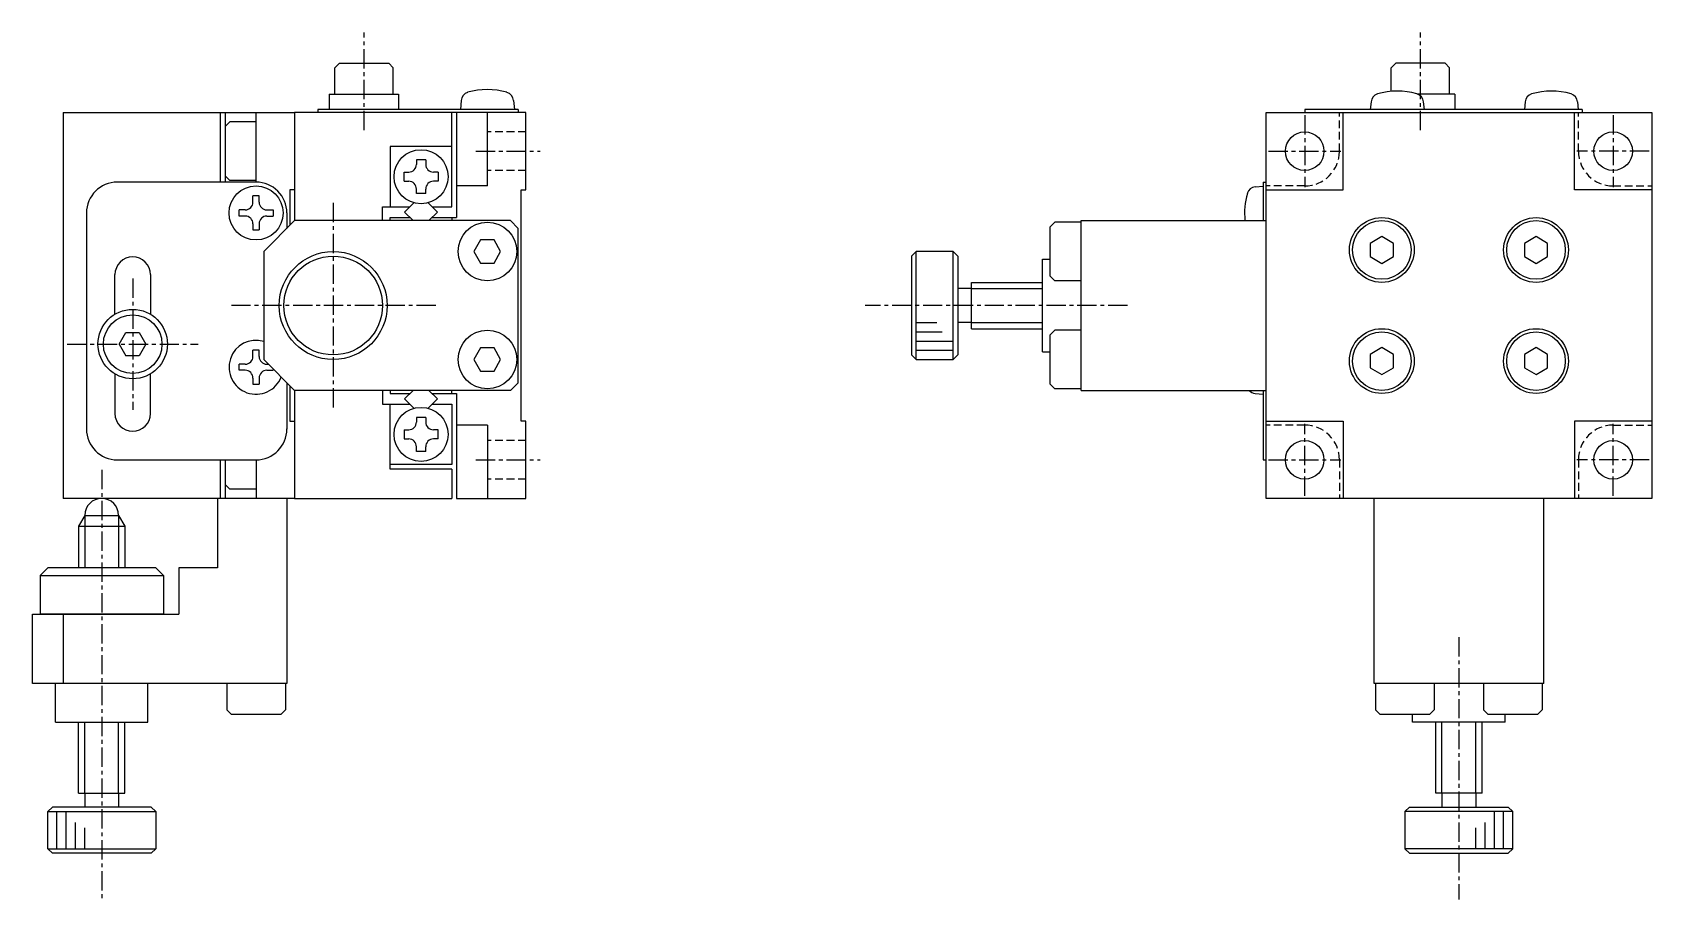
# Model space of a CAD drawing. Extents: x 157 to 386, y -47 to 130.
# Drawn here: x 280.6 to 385.6, y 8 to 64.2 of the extents above; entities that cross this region are included whole.
import ezdxf

# ---------------------------------------------------------------- set-up
doc = ezdxf.new("R2010")
doc.units = 0
doc.linetypes.add('CENTER', pattern=[2, 1.25, -0.25, 0.25, -0.25])
doc.linetypes.add('DASHED', pattern=[0.75, 0.5, -0.25])
doc.layers.get('0').update_dxf_attribs({"linetype": 'CONTINUOUS'})
doc.layers.add('CENTER', color=1, linetype='CENTER')

msp = doc.modelspace()

# ---------------------------------------------------------------- linework, layer by layer
at = {"color": 7, "linetype": 'CONTINUOUS'}
for p, q in [((300.54, 62.18), (300.24, 61.88)), ((300.54, 62.18), (303.74, 62.18)), ((303.74, 62.18), (304.04, 61.88)), ((369.04, 62.18), (368.74, 61.88)), ((372.24, 62.18), (369.04, 62.18)), ((372.24, 62.18), (372.54, 61.88)), ((300.24, 60.18), (300.24, 61.88)), ((304.04, 60.18), (304.04, 61.88)), ((368.74, 60.36), (368.74, 61.88)), ((372.54, 60.18), (372.54, 61.88)), ((299.89, 60.18), (299.89, 59.18)), ((299.89, 60.18), (304.38, 60.18)), ((304.38, 60.18), (304.38, 59.18)), ((372.88, 60.18), (370.46, 60.18)), ((372.88, 60.18), (372.88, 59.18)), ((282.64, 58.98), (297.64, 58.98)), ((282.64, 58.98), (282.64, 33.98)), ((292.84, 54.48), (292.84, 58.98)), ((293.14, 58.98), (293.14, 54.48)), ((295.14, 54.48), (295.14, 58.98)), ((297.64, 58.98), (297.64, 51.98)), ((312.64, 58.98), (297.64, 58.98)), ((297.64, 58.98), (297.64, 53.98)), ((312.14, 59.18), (299.14, 59.18)), ((299.14, 59.18), (299.14, 58.98)), ((307.84, 52.88), (307.84, 58.98)), ((308.14, 58.98), (308.14, 52.18)), ((308.44, 59.77), (308.39, 59.18)), ((310.14, 54.23), (310.14, 58.98)), ((311.83, 59.77), (311.89, 59.18)), ((312.14, 59.18), (312.14, 58.98)), ((312.64, 53.98), (312.64, 58.98)), ((360.64, 33.98), (360.64, 58.98)), ((360.64, 58.98), (385.64, 58.98)), ((363.14, 59.18), (363.14, 58.98)), ((365.64, 53.98), (365.64, 58.98)), ((367.44, 59.69), (367.39, 59.18)), ((370.83, 59.67), (370.88, 59.18)), ((377.44, 59.69), (377.39, 59.18)), ((380.64, 53.98), (380.64, 58.98)), ((380.83, 59.67), (380.88, 59.18)), ((381.14, 59.18), (381.14, 58.98)), ((385.64, 58.98), (385.64, 33.98)), ((293.14, 58.08), (293.44, 58.38)), ((295.14, 58.38), (293.44, 58.38)), ((307.84, 56.78), (303.84, 56.78)), ((303.84, 56.78), (303.84, 52.88)), ((306.14, 55.93), (305.54, 55.93)), ((305.54, 55.93), (305.54, 55.63)), ((306.14, 55.93), (306.14, 55.63)), ((293.14, 54.88), (293.44, 54.58)), ((304.74, 55.13), (305.04, 55.13)), ((304.74, 54.53), (304.74, 55.13)), ((306.94, 55.13), (306.64, 55.13)), ((306.94, 55.13), (306.94, 54.53)), ((295.14, 54.48), (286.14, 54.48)), ((295.14, 54.58), (293.44, 54.58)), ((294.94, 53.18), (294.94, 53.58)), ((295.34, 53.58), (294.94, 53.58)), ((295.34, 53.18), (295.34, 53.58)), ((297.34, 53.98), (297.34, 51.68)), ((297.64, 53.98), (297.34, 53.98)), ((304.74, 54.53), (305.04, 54.53)), ((305.54, 53.73), (305.54, 54.03)), ((306.14, 53.73), (305.54, 53.73)), ((306.14, 53.73), (306.14, 54.03)), ((306.94, 54.53), (306.64, 54.53)), ((310.14, 54.23), (308.14, 54.23)), ((312.34, 53.98), (312.64, 53.98)), ((312.34, 38.98), (312.34, 53.98)), ((359.94, 54.18), (360.44, 54.22)), ((360.44, 54.48), (360.64, 54.48)), ((360.64, 53.98), (365.64, 53.98)), ((385.64, 53.98), (380.64, 53.98)), ((294.44, 52.68), (294.04, 52.68)), ((294.04, 52.28), (294.04, 52.68)), ((295.84, 52.68), (296.24, 52.68)), ((296.24, 52.68), (296.24, 52.28)), ((303.34, 51.98), (303.34, 52.88)), ((303.34, 52.88), (305.12, 52.88)), ((304.77, 52.53), (305.38, 53.14)), ((305.32, 51.98), (304.77, 52.53)), ((306.29, 53.14), (306.9, 52.53)), ((306.9, 52.53), (306.35, 51.98)), ((306.55, 52.88), (307.84, 52.88)), ((284.14, 52.48), (284.14, 38.48)), ((294.44, 52.28), (294.04, 52.28)), ((294.94, 51.78), (294.94, 51.38)), ((295.34, 51.78), (295.34, 51.38)), ((295.64, 49.98), (297.64, 51.98)), ((295.84, 52.28), (296.24, 52.28)), ((297.14, 52.48), (297.14, 51.48)), ((311.64, 51.98), (297.64, 51.98)), ((303.84, 51.98), (303.84, 52.18)), ((303.84, 52.18), (305.12, 52.18)), ((306.55, 52.18), (308.14, 52.18)), ((307.84, 52.18), (307.84, 51.98)), ((312.14, 51.48), (311.64, 51.98)), ((312.14, 41.48), (312.14, 51.48)), ((346.64, 51.58), (346.94, 51.88)), ((346.64, 48.38), (346.64, 51.58)), ((348.64, 51.88), (346.94, 51.88)), ((348.64, 51.98), (360.64, 51.98)), ((348.64, 40.98), (348.64, 51.98)), ((294.94, 51.38), (295.34, 51.38)), ((309.7, 50.73), (309.27, 49.98)), ((310.57, 50.73), (309.7, 50.73)), ((311, 49.98), (310.57, 50.73)), ((368.14, 50.95), (367.39, 50.51)), ((367.39, 50.51), (367.39, 49.65)), ((368.89, 50.51), (368.14, 50.95)), ((368.89, 49.65), (368.89, 50.51)), ((378.14, 50.95), (377.39, 50.51)), ((377.39, 50.51), (377.39, 49.65)), ((378.89, 50.51), (378.14, 50.95)), ((378.89, 49.65), (378.89, 50.51)), ((295.64, 49.98), (295.64, 42.98)), ((309.27, 49.98), (309.7, 49.23)), ((310.57, 49.23), (311, 49.98)), ((337.64, 49.68), (337.94, 49.98)), ((337.64, 49.68), (337.64, 43.28)), ((340.34, 49.98), (337.94, 49.98)), ((340.34, 49.98), (340.64, 49.68)), ((340.64, 49.68), (340.64, 43.28)), ((346.14, 49.48), (346.64, 49.48)), ((346.14, 43.48), (346.14, 49.48)), ((367.39, 49.65), (368.14, 49.21)), ((368.14, 49.21), (368.89, 49.65)), ((377.39, 49.65), (378.14, 49.21)), ((378.14, 49.21), (378.89, 49.65)), ((285.99, 45.91), (285.99, 48.48)), ((288.29, 48.48), (288.29, 45.91)), ((309.7, 49.23), (310.57, 49.23)), ((346.64, 48.38), (346.94, 48.08)), ((341.54, 47.58), (340.64, 47.58)), ((341.54, 47.98), (346.14, 47.98)), ((341.54, 44.98), (341.54, 47.98)), ((348.64, 48.08), (346.94, 48.08)), ((341.54, 45.38), (340.64, 45.38)), ((286.27, 43.98), (286.7, 44.73)), ((286.7, 44.73), (287.57, 44.73)), ((287.57, 44.73), (288, 43.98)), ((341.54, 44.98), (346.14, 44.98)), ((346.64, 44.58), (346.94, 44.88)), ((346.64, 41.38), (346.64, 44.58)), ((348.64, 44.88), (346.94, 44.88)), ((286.27, 43.98), (286.7, 43.23)), ((287.57, 43.23), (286.7, 43.23)), ((288, 43.98), (287.57, 43.23)), ((294.94, 43.18), (294.94, 43.58)), ((295.34, 43.58), (294.94, 43.58)), ((295.34, 43.18), (295.34, 43.58)), ((309.7, 43.73), (309.27, 42.98)), ((310.57, 43.73), (309.7, 43.73)), ((311, 42.98), (310.57, 43.73)), ((337.94, 42.98), (337.64, 43.28)), ((340.64, 43.28), (340.34, 42.98)), ((346.14, 43.48), (346.64, 43.48)), ((368.14, 43.75), (367.39, 43.31)), ((367.39, 43.31), (367.39, 42.45)), ((368.89, 43.31), (368.14, 43.75)), ((368.89, 42.45), (368.89, 43.31)), ((378.14, 43.75), (377.39, 43.31)), ((377.39, 43.31), (377.39, 42.45)), ((378.89, 43.31), (378.14, 43.75)), ((378.89, 42.45), (378.89, 43.31)), ((285.99, 42.05), (285.99, 39.48)), ((288.29, 39.48), (288.29, 42.05)), ((294.44, 42.68), (294.04, 42.68)), ((294.04, 42.28), (294.04, 42.68)), ((294.44, 42.28), (294.04, 42.28)), ((297.64, 40.98), (295.64, 42.98)), ((295.84, 42.68), (295.93, 42.68)), ((295.84, 42.28), (296.24, 42.28)), ((296.24, 42.38), (296.24, 42.28)), ((309.27, 42.98), (309.7, 42.23)), ((309.7, 42.23), (310.57, 42.23)), ((310.57, 42.23), (311, 42.98)), ((337.94, 42.98), (340.34, 42.98)), ((367.39, 42.45), (368.14, 42.01)), ((368.14, 42.01), (368.89, 42.45)), ((377.39, 42.45), (378.14, 42.01)), ((378.14, 42.01), (378.89, 42.45)), ((294.94, 41.78), (294.94, 41.38)), ((294.94, 41.38), (295.34, 41.38)), ((295.34, 41.78), (295.34, 41.38)), ((297.14, 41.48), (297.14, 38.46)), ((297.34, 41.28), (297.34, 38.98)), ((297.64, 40.98), (297.64, 33.98)), ((311.64, 40.98), (297.64, 40.98)), ((303.34, 40.98), (303.34, 40.08)), ((303.84, 40.98), (303.84, 40.78)), ((305.32, 40.98), (304.77, 40.43)), ((306.9, 40.43), (306.35, 40.98)), ((307.84, 40.78), (307.84, 40.98)), ((311.64, 40.98), (312.14, 41.48)), ((346.64, 41.38), (346.94, 41.08)), ((348.64, 41.08), (346.94, 41.08)), ((348.64, 40.98), (360.64, 40.98)), ((303.34, 40.08), (305.12, 40.08)), ((303.84, 40.78), (305.12, 40.78)), ((303.84, 35.88), (303.84, 40.08)), ((304.77, 40.43), (305.38, 39.82)), ((306.29, 39.82), (306.9, 40.43)), ((306.55, 40.78), (308.14, 40.78)), ((306.55, 40.08), (307.84, 40.08)), ((307.84, 40.08), (307.84, 36.18)), ((308.14, 40.78), (308.14, 33.98)), ((359.93, 40.78), (360.44, 40.74)), ((297.34, 38.98), (297.64, 38.98)), ((297.64, 38.98), (297.64, 33.98)), ((305.54, 39.23), (305.54, 38.93)), ((306.14, 39.23), (305.54, 39.23)), ((306.14, 39.23), (306.14, 38.93)), ((312.64, 38.98), (312.34, 38.98)), ((312.64, 33.98), (312.64, 38.98)), ((360.64, 38.98), (365.64, 38.98)), ((365.64, 38.98), (365.64, 33.98)), ((380.64, 38.98), (380.64, 33.98)), ((385.64, 38.98), (380.64, 38.98)), ((304.74, 38.43), (304.74, 37.83)), ((304.74, 38.43), (305.04, 38.43)), ((304.74, 37.83), (305.04, 37.83)), ((306.94, 38.43), (306.64, 38.43)), ((306.94, 37.83), (306.64, 37.83)), ((306.94, 37.83), (306.94, 38.43)), ((310.14, 38.73), (308.14, 38.73)), ((310.14, 38.73), (310.14, 33.98)), ((305.54, 37.03), (305.54, 37.33)), ((306.14, 37.03), (305.54, 37.03)), ((306.14, 37.03), (306.14, 37.33)), ((286.14, 36.48), (295.14, 36.48)), ((292.84, 33.98), (292.84, 36.48)), ((293.14, 36.48), (293.14, 33.98)), ((295.14, 36.48), (295.14, 33.98)), ((307.84, 36.18), (303.84, 36.18)), ((307.84, 35.88), (303.84, 35.88)), ((307.84, 35.88), (307.84, 33.98)), ((360.44, 36.48), (360.64, 36.48)), ((293.14, 34.88), (293.44, 34.58)), ((297.64, 33.98), (282.64, 33.98)), ((292.64, 33.98), (292.64, 29.48)), ((295.14, 34.58), (293.44, 34.58)), ((297.14, 33.98), (297.14, 21.98)), ((297.64, 33.98), (307.84, 33.98)), ((308.14, 33.98), (312.64, 33.98)), ((385.64, 33.98), (360.64, 33.98)), ((367.64, 21.98), (367.64, 33.98)), ((378.64, 21.98), (378.64, 33.98)), ((284.03, 32.88), (283.63, 32.19)), ((284.03, 32.88), (286.23, 32.88)), ((286.23, 32.88), (286.63, 32.19)), ((283.63, 32.19), (283.63, 29.48)), ((283.63, 32.19), (286.63, 32.19)), ((286.63, 32.19), (286.63, 29.48)), ((281.13, 28.98), (281.63, 29.48)), ((288.63, 29.48), (281.63, 29.48)), ((288.63, 29.48), (289.13, 28.98)), ((292.64, 29.48), (290.13, 29.48)), ((290.13, 29.48), (290.13, 26.48)), ((281.13, 28.98), (281.13, 26.48)), ((289.13, 28.98), (289.13, 26.48)), ((280.64, 26.48), (290.13, 26.48)), ((280.64, 21.98), (280.64, 26.48)), ((289.13, 26.48), (281.13, 26.48)), ((282.64, 26.48), (282.64, 21.98)), ((297.14, 21.98), (280.64, 21.98)), ((282.13, 19.48), (282.13, 21.98)), ((288.13, 19.48), (288.13, 21.98)), ((293.24, 21.98), (293.24, 20.28)), ((297.04, 21.98), (297.04, 20.28)), ((378.64, 21.98), (367.64, 21.98)), ((367.74, 21.98), (367.74, 20.28)), ((371.54, 21.98), (371.54, 20.28)), ((374.74, 21.98), (374.74, 20.28)), ((378.54, 21.98), (378.54, 20.28)), ((293.54, 19.98), (293.24, 20.28)), ((296.74, 19.98), (293.54, 19.98)), ((296.74, 19.98), (297.04, 20.28)), ((368.04, 19.98), (367.74, 20.28)), ((371.24, 19.98), (368.04, 19.98)), ((370.14, 19.48), (370.14, 19.98)), ((371.24, 19.98), (371.54, 20.28)), ((375.04, 19.98), (374.74, 20.28)), ((378.24, 19.98), (375.04, 19.98)), ((376.14, 19.48), (376.14, 19.98)), ((378.24, 19.98), (378.54, 20.28)), ((282.13, 19.48), (288.13, 19.48)), ((283.63, 14.88), (283.63, 19.48)), ((286.63, 14.88), (286.63, 19.48)), ((376.14, 19.48), (370.14, 19.48)), ((371.64, 14.88), (371.64, 19.48)), ((374.64, 14.88), (374.64, 19.48)), ((283.63, 14.88), (286.63, 14.88)), ((284.03, 14.88), (284.03, 13.98)), ((286.23, 14.88), (286.23, 13.98)), ((374.64, 14.88), (371.64, 14.88)), ((372.04, 14.88), (372.04, 13.98)), ((374.24, 14.88), (374.24, 13.98)), ((281.93, 13.98), (281.63, 13.68)), ((281.63, 11.28), (281.63, 13.68)), ((288.33, 13.98), (281.93, 13.98)), ((288.63, 13.68), (288.33, 13.98)), ((288.63, 13.68), (288.63, 11.28)), ((369.64, 13.68), (369.94, 13.98)), ((369.64, 13.68), (369.64, 11.28)), ((369.94, 13.98), (376.34, 13.98)), ((376.34, 13.98), (376.64, 13.68)), ((376.64, 11.28), (376.64, 13.68)), ((281.63, 11.28), (281.93, 10.98)), ((288.33, 10.98), (281.93, 10.98)), ((288.33, 10.98), (288.63, 11.28)), ((369.94, 10.98), (369.64, 11.28)), ((369.94, 10.98), (376.34, 10.98)), ((376.64, 11.28), (376.34, 10.98))]:
    msp.add_line(p, q, dxfattribs=at)
at = {"linetype": 'CONTINUOUS'}
for p, q in [((381.14, 59.18), (363.14, 59.18)), ((360.44, 54.48), (360.44, 51.98)), ((360.44, 40.98), (360.44, 36.48))]:
    msp.add_line(p, q, dxfattribs=at)
at = {"color": 3, "linetype": 'DASHED'}
for p, q in [((365.39, 56.48), (365.39, 58.98)), ((380.89, 56.48), (380.89, 58.98)), ((312.64, 57.73), (310.14, 57.73)), ((312.64, 55.23), (310.14, 55.23)), ((363.14, 54.23), (360.64, 54.23)), ((383.14, 54.23), (385.64, 54.23)), ((363.14, 38.73), (360.64, 38.73)), ((383.14, 38.73), (385.64, 38.73)), ((312.64, 37.73), (310.14, 37.73)), ((365.39, 36.48), (365.39, 33.98)), ((380.89, 36.48), (380.89, 33.98)), ((312.64, 35.23), (310.14, 35.23))]:
    msp.add_line(p, q, dxfattribs=at)
at = {"color": 3, "linetype": 'CONTINUOUS'}
for p, q in [((337.94, 42.98), (337.94, 49.98)), ((340.34, 42.98), (340.34, 49.98)), ((341.54, 47.58), (346.14, 47.58)), ((337.94, 45.38), (339.29, 45.38)), ((341.54, 45.38), (346.14, 45.38)), ((337.94, 44.78), (339.64, 44.78)), ((337.94, 44.18), (340.34, 44.18)), ((337.94, 43.58), (340.34, 43.58)), ((284.03, 32.88), (284.03, 29.48)), ((286.23, 32.88), (286.23, 29.48)), ((281.13, 28.98), (289.13, 28.98)), ((284.03, 14.88), (284.03, 19.48)), ((286.23, 14.88), (286.23, 19.48)), ((372.04, 14.88), (372.04, 19.48)), ((374.24, 14.88), (374.24, 19.48)), ((281.63, 13.68), (288.63, 13.68)), ((282.23, 11.28), (282.23, 13.68)), ((282.83, 11.28), (282.83, 13.68)), ((376.64, 13.68), (369.64, 13.68)), ((375.44, 11.28), (375.44, 13.68)), ((376.04, 11.28), (376.04, 13.68)), ((283.43, 11.28), (283.43, 12.98)), ((284.03, 11.28), (284.03, 12.63)), ((374.24, 11.28), (374.24, 12.63)), ((374.84, 11.28), (374.84, 12.98)), ((281.63, 11.28), (288.63, 11.28)), ((376.64, 11.28), (369.64, 11.28))]:
    msp.add_line(p, q, dxfattribs=at)
at = {"color": 7, "linetype": 'CONTINUOUS'}
for centre, radius in [((363.14, 56.48), 1.25), ((383.14, 56.48), 1.25), ((305.84, 54.83), 1.75), ((295.14, 52.48), 1.75), ((310.14, 49.98), 1.9), ((368.14, 50.08), 2.1), ((368.14, 50.08), 1.9), ((378.14, 50.08), 2.1), ((378.14, 50.08), 1.9), ((300.14, 46.48), 3.5), ((300.14, 46.48), 3.2), ((287.14, 43.98), 2.25), ((287.14, 43.98), 1.9), ((310.14, 42.98), 1.9), ((368.14, 42.88), 2.1), ((368.14, 42.88), 1.9), ((378.14, 42.88), 2.1), ((378.14, 42.88), 1.9), ((305.84, 38.13), 1.75), ((363.14, 36.48), 1.25), ((383.14, 36.48), 1.25)]:
    msp.add_circle(centre, radius, dxfattribs=at)
for centre, radius, start, end in [((309.03, 59.72), 0.6, 106.352, 175.03), ((310.13, 55.98), 4.5, 73.607, 106.393), ((311.24, 59.72), 0.6, 4.97, 73.648), ((368.02, 59.64), 0.58, 106.5873, 175), ((369.14, 55.88), 4.5, 73.6123, 106.5873), ((370.24, 59.62), 0.6, 5, 73.6123), ((378.02, 59.64), 0.58, 106.5873, 175), ((379.14, 55.88), 4.5, 73.6123, 106.5873), ((380.24, 59.62), 0.6, 5, 73.6123), ((305.04, 55.63), 0.5, 270, 0), ((306.64, 55.63), 0.5, 180, 270), ((286.14, 52.48), 2, 90, 180), ((295.14, 52.48), 2, 359.9995, 90), ((305.04, 54.03), 0.5, 0, 90), ((306.64, 54.03), 0.5, 90, 180), ((363.74, 52.48), 4.5, 163.6123, 186.3794), ((359.99, 53.58), 0.6, 95, 163.6123), ((294.44, 53.18), 0.5, 270, 0), ((295.84, 53.18), 0.5, 180, 270), ((294.44, 51.78), 0.5, 0, 90), ((295.84, 51.78), 0.5, 90, 180), ((287.14, 48.48), 1.15, 0, 180), ((295.14, 42.48), 1.75, 73.3985, 338.8322), ((294.44, 43.18), 0.5, 270, 0), ((295.84, 43.18), 0.5, 180, 270), ((294.44, 41.78), 0.5, 0, 90), ((295.84, 41.78), 0.5, 90, 180), ((359.98, 41.36), 0.58, 221.0554, 265), ((287.14, 39.48), 1.15, 180, 0), ((305.04, 38.93), 0.5, 270, 0), ((306.64, 38.93), 0.5, 180, 270), ((286.14, 38.48), 2, 180, 270), ((295.14, 38.48), 2, 270, 0), ((305.04, 37.33), 0.5, 0, 90), ((306.64, 37.33), 0.5, 90, 180), ((285.13, 32.88), 1.1, 0, 180)]:
    msp.add_arc(centre, radius, start, end, dxfattribs=at)
at = {"color": 3, "linetype": 'DASHED'}
for centre, start, end in [((363.14, 56.48), 270, 0), ((383.14, 56.48), 180, 270), ((363.14, 36.48), 0, 90), ((383.14, 36.48), 90, 180)]:
    msp.add_arc(centre, 2.25, start, end, dxfattribs=at)
at = {"layer": 'CENTER', "color": 1, "linetype": 'CENTER'}
for p, q in [((302.14, 57.85), (302.14, 64.18)), ((370.64, 57.85), (370.64, 64.18)), ((363.14, 58.82), (363.14, 54.14)), ((383.14, 58.82), (383.14, 54.14)), ((309.39, 56.48), (313.56, 56.48)), ((360.79, 56.48), (365.48, 56.48)), ((385.48, 56.48), (380.79, 56.48)), ((300.14, 53.13), (300.14, 39.83)), ((287.14, 48.23), (287.14, 39.73)), ((306.79, 46.48), (293.49, 46.48)), ((351.64, 46.48), (334.64, 46.48)), ((282.89, 43.98), (291.39, 43.98)), ((363.14, 34.14), (363.14, 38.82)), ((383.14, 34.14), (383.14, 38.82)), ((285.13, 35.83), (285.13, 7.98)), ((309.39, 36.48), (313.56, 36.48)), ((360.79, 36.48), (365.48, 36.48)), ((385.48, 36.48), (380.79, 36.48)), ((373.14, 24.98), (373.14, 7.98))]:
    msp.add_line(p, q, dxfattribs=at)

doc.saveas('drawing.dxf')
